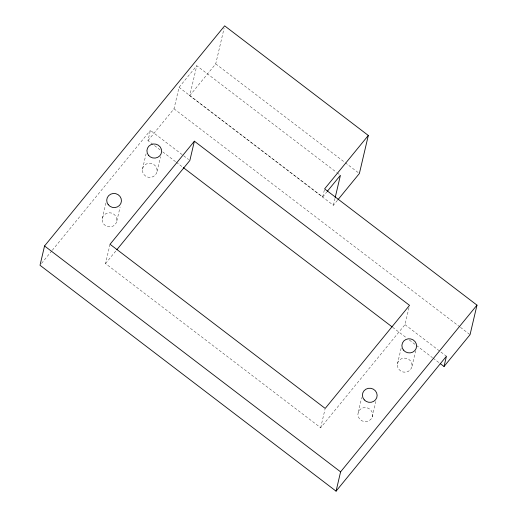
<?xml version="1.0" encoding="UTF-8"?>
<svg xmlns="http://www.w3.org/2000/svg" width="517" height="517" viewBox="0 0 517 517"><rect width="100%" height="100%" fill="white"/><g stroke="black" fill="none" stroke-linecap="round" stroke-linejoin="round"><path stroke-width="0.39" stroke-dasharray="2.58 1.94" d="M102.256 218.717L106.063 202.49M408.986 307.66L404.998 324.644L320.669 427.727L105.52 263.573L110.05 244.276M116.842 220.953L120.106 207.046M160.173 149.93L147.972 140.618L150.376 130.368L188.582 159.514M142.453 169.24L146.078 153.801M157.052 171.424L160.49 156.754M147.972 140.618L174.003 108.803L179.037 87.334L196.777 65.73L336.567 172.387M337.465 200.305L333.387 205.288L189.726 95.684L196.777 65.73M189.726 95.684L215.725 63.895L224.1 28.177M179.037 87.334L322.718 196.958L324.611 188.879M333.387 205.288L335.01 198.373M320.669 427.727L325.019 409.199M358.268 412.223L361.706 397.554M372.24 416.973A7.38 7.064 13.2 0 0 363.781 407.635A7.38 7.064 13.2 0 0 359.742 419.184A7.38 7.064 13.2 0 0 372.24 416.973L375.859 401.528M397.431 364.052L401.231 347.838M412.023 366.236L415.649 350.791M41.547 263.399L51.771 250.907M52.282 250.28L150.376 130.368M105.52 263.573L116.254 250.454M322.718 196.958L326.763 192.014M215.725 63.895L344.639 162.248M345.278 162.739L358.107 172.523M337.207 172.878L339.133 174.345M174.003 108.803L459.775 326.834M460.421 327.326L470.05 334.68M404.998 324.644L446.429 356.245M162.745 151.888L175.586 161.685M176.226 162.176L182.65 167.075M392.649 327.293L406.776 338.073M409.348 340.037L415.765 344.936M416.411 345.427L432.464 357.674M433.11 358.165L439.528 363.063M103.671 223.984A7.38 7.064 13.2 0 0 116.331 222.724A7.38 7.064 13.2 0 0 108.648 212.791A7.38 7.064 13.2 0 0 103.671 223.984M143.888 174.5A7.38 7.064 13.2 0 0 156.548 173.195A7.38 7.064 13.2 0 0 148.825 163.288A7.38 7.064 13.2 0 0 143.888 174.5M398.865 369.312A7.38 7.064 13.2 0 0 411.519 368.007A7.38 7.064 13.2 0 0 403.796 358.1A7.38 7.064 13.2 0 0 398.865 369.312"/><path stroke-width="0.78" d="M337.976 199.678L359.386 173.505L368.311 135.46L224.649 25.85L44.546 245.976L40.016 265.273L336.069 491.15L446.429 356.245L444.025 366.495L440.174 363.554M194.379 141.193L110.05 244.276L325.199 408.43L409.529 305.34L194.379 141.193L189.855 160.49L116.764 249.827M335.19 197.604L340.412 175.321L327.267 191.393M336.069 491.15L340.593 471.853L476.984 305.133L324.611 188.879L368.311 135.46M476.984 305.133L470.05 334.68L444.025 366.495M183.289 167.566L392.009 326.809M44.546 245.976L340.593 471.853M148.418 155.21A7.38 7.064 13.2 0 0 161.071 153.898A7.38 7.064 13.2 0 0 153.349 143.997A7.38 7.064 13.2 0 0 148.418 155.21M108.202 204.674A7.38 7.064 13.2 0 0 120.862 203.407A7.38 7.064 13.2 0 0 113.178 193.481A7.38 7.064 13.2 0 0 108.202 204.674M403.389 350.015A7.38 7.064 13.2 0 0 416.049 348.71A7.38 7.064 13.2 0 0 408.327 338.803A7.38 7.064 13.2 0 0 403.389 350.015M364.265 399.887A7.38 7.064 13.2 0 0 376.764 397.67A7.38 7.064 13.2 0 0 368.304 388.332A7.38 7.064 13.2 0 0 364.265 399.887"/></g></svg>
